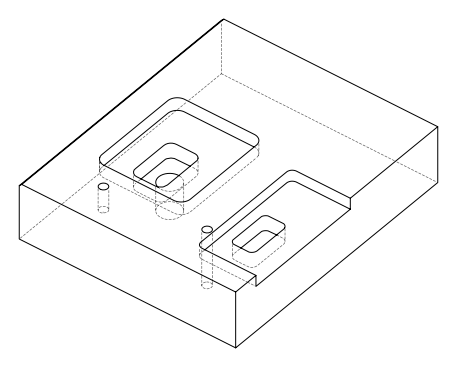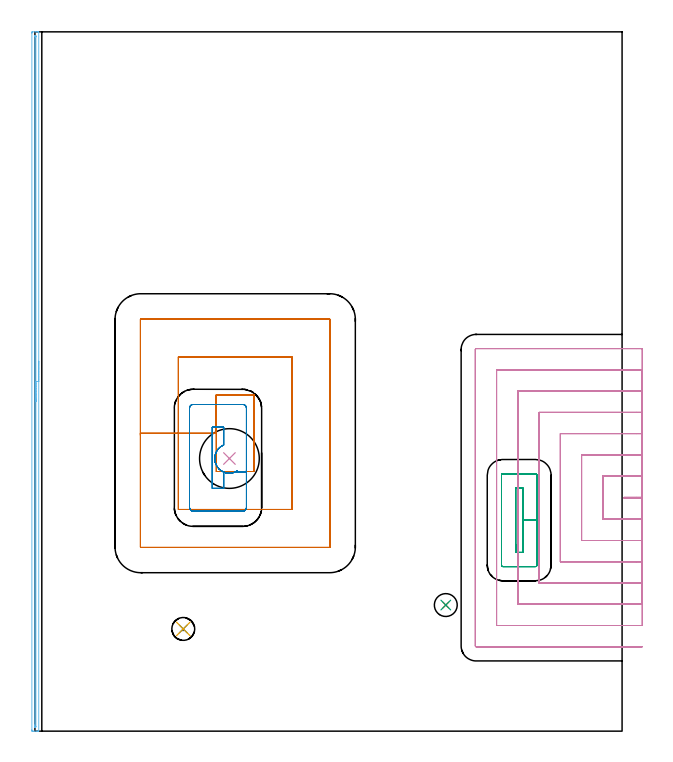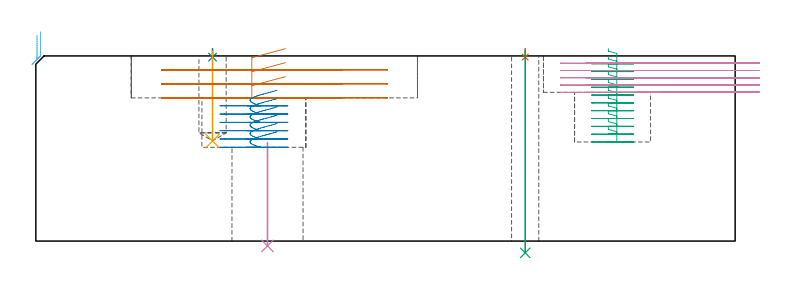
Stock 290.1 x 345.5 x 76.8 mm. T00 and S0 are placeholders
(PLAN: 10 operations, 7 tool changes, 44.9 min)
(1 SPOT_DRILL | STEP1HOLE | NXT0321_9005460120000 | 0.03 min | 1 mm3)
(2 SPOT_DRILL_1 | STEP1POCKET | NXT0321_9005460120000 | 0.03 min | 1 mm3)
(3 DRILL_THROUGH_HOLE_INTO_CENTER | STEP1HOLE | UGT0301_508 | 0.34 min | 7680 mm3)
(4 INDEXABLE_INSERT_DRILL_THROUGH_HOLE_FROM_SOLID | STEP1HOLE_1 | NXT0302_030 | 0.18 min | 52460 mm3)
(5 DRILL_BLIND_HOLE_INTO_CENTER | STEP1POCKET | UGT0301_508 | 0.15 min | 3304 mm3)
(6 AREA_MILL | FG_CHAMFER_SURFACE | UGT0205_001 | 5.67 min | 2001 mm3)
(7 MILL_RECTANGULAR_POCKET | POCKET_RECTANGULAR_STRAIGHT | UGT0201_107 | Follow Part, ap 6.25, ae 75% | 5.39 min | 270357 mm3)
(8 MILL_RECTANGULAR_POCKET_1 | POCKET_RECTANGULAR_STRAIGHT_1 | UGT0201_133 | Follow Part, ap 3.75, ae 75% | 3.36 min | 44301 mm3)
(9 MILL_RECTANGULAR_POCKET_2 | POCKET_RECTANGULAR_STRAIGHT_2 | UGT0201_132 | Follow Part, ap 3.5, ae 75% | 5.58 min | 65557 mm3)
(10 MILL_SLOT | SLOT_PARTIAL_RECTANGULAR | UGT0201_132 | Follow Part, ap 3.5, ae 75% | 24.13 min | 165567 mm3)
(TOOL NXT0321_9005460120000 | NC Spot Drill, 142deg, 12mm, Carbide, Uncoated | D12 PA142 FL30 Z2)
(TOOL UGT0301_508 | Carbide Drill 11.3 mm | D11.3 PA118 FL94 Z2)
(TOOL NXT0302_030 | Index. Insert Drill 29.5mm [880-D2950L32-03] | D29.5 PA176 FL89 Z2)
(TOOL UGT0205_001 | Chamfer Mill 20 x 3 x 45 deg. | D20 FL50 Z2)
(TOOL UGT0201_107 | End Mill 25 mm | D25 FL25 Z2)
(TOOL UGT0201_133 | Carbide End Mill 15.0 | D15 FL30 Z4)
(TOOL UGT0201_132 | Carbide End Mill 14.0 | D14 FL30 Z4)
(OP 1 SPOT_DRILL)
G17 G21 G94 G90
T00 M6
G54
G17 G0 G90 X203. Y62.3 S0 M3
G43 Z86.8 H0
G94 G81 G98 Z76.314 F250. R79.8
G80
M5
M2
(OP 2 SPOT_DRILL_1)
G17 G21 G94 G90
T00 M6
G54
G17 G0 G90 X73.3 Y50.5 S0 M3
G43 Z86.8 H0
G94 G81 G98 Z76.309 F250. R79.8
G80
M5
M2
(OP 3 DRILL_THROUGH_HOLE_INTO_CENTER)
G17 G21 G94 G90
T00 M6
G54
G17 G0 G90 X203. Y62.3 S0 M3
G43 Z86.8 H0
G94 G73 G98 Z-4.895 F250. Q10.212 R78.8
G80
M5
M2
(OP 4 INDEXABLE_INSERT_DRILL_THROUGH_HOLE_FROM_SOLID)
G17 G21 G94 G90
T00 M6
G54
G17 G0 G90 X96.1 Y134.7 S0 M3
G43 Z86.8 H1
G94 G81 G98 Z-2.015 F250. R40.9
G80
M5
M2
(OP 5 DRILL_BLIND_HOLE_INTO_CENTER)
G17 G21 G94 G90
T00 M6
G54
G17 G0 G90 X73.3 Y50.5 S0 M3
G43 Z86.8 H0
G94 G81 G98 Z41.5 F250. R78.8
G80
M5
M2
(OP 6 AREA_MILL)
G17 G21 G94 G90
T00 M6
G54
G17 G0 G90 X1.9 Y182.75 S1061 M3
G43 Z86.8 H0
G94 G1 Y182.712 Z85.928 F250.
Y182.598 Z85.063
Y182.409 Z84.212
Y182.147 Z83.38
Y181.813 Z82.574
Y181.41 Z81.8
Y180.941 Z81.064
Y180.41 Z80.372
Y179.821 Z79.729
Y179.178 Z79.139
Y178.486 Z78.608
Y177.75 Z78.14
Y176.976 Z77.737
Y176.17 Z77.403
Y175.338 Z77.141
Y174.486 Z76.952
Y173.622 Z76.838
Y172.75 Z76.8
Y0.182
X1.898 Y0.01 Z76.789
X1.745 Y0.002 Z76.638
X1.587 Y0. Z76.486
X1.352 Z76.252
X0.638 Z75.533
X-0.595 Z74.302
X-1.115 Y0.001 Z73.779
X-1.342 Y0.004 Z73.553
X-1.492 Y0.01 Z73.404
X-1.496 Y0.24 Z73.401
X-1.5 Y0.629 Z73.4
X-1.499 Y344.871 Z73.401
X-1.496 Y345.26
X-1.491 Y345.49 Z73.404
X-1.115 Y345.5 Z73.779
X0.282 Z75.178
X0.638 Z75.533
X1.352 Z76.252
X1.587 Z76.486
X1.745 Y345.498 Z76.638
X1.897 Y345.49 Z76.789
X1.9 Y345.318 Z76.8
Y172.75
X0.486 Z75.386
X0.485 Y2.417 Z75.385
X0.484 Y2.344 Z75.384
X0.479 Y2.021 Z75.379
X0.166 Y2.005 Z75.066
X-0.018 Y2.006 Z74.882
X-0.052 Y2.009 Z74.848
X-0.079 Y2.015 Z74.821
X-0.08 Y2.058 Z74.82
X-0.084 Y2.26 Z74.816
X-0.085 Y2.417 Z74.815
X-0.086 Y3. Z74.814
X-0.085 Y343.374 Z74.815
X-0.084 Y343.447 Z74.816
X-0.081 Y343.482 Z74.819
X-0.078 Y343.49 Z74.822
X-0.072 Y343.493 Z74.828
X-0.005 Y343.497 Z74.895
X0.23 Y343.499 Z75.13
X0.418 Y343.495 Z75.318
X0.452 Y343.491 Z75.352
X0.479 Y343.485 Z75.379
X0.48 Y343.442 Z75.38
X0.484 Y343.24 Z75.384
X0.485 Y343.083 Z75.385
X0.486 Y342.927 Z75.386
Y172.75
Y171.878 Z75.424
Y171.013 Z75.538
Y170.162 Z75.726
Y169.33 Z75.989
Y168.524 Z76.323
Y167.75 Z76.725
Y167.014 Z77.194
Y166.322 Z77.725
Y165.679 Z78.315
Y165.09 Z78.958
Y164.558 Z79.65
Y164.09 Z80.386
Y163.687 Z81.16
Y163.353 Z81.966
Y163.091 Z82.798
Y162.902 Z83.649
Y162.788 Z84.514
Y162.75 Z85.386
G0 Z86.8
M5
M2
(OP 7 MILL_RECTANGULAR_POCKET)
G17 G21 G94 G90
T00 M6
G54
G17 G0 G90 X103.542 Y166.1 S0 M3
G43 Z86.8 H0
Z79.8
G94 G1 X89.6 Z76.064 F250.
Y147.2 Z71.
Y128.3 F500.
X108.3
Y166.1
X89.6
Y147.2
X70.85
Y109.55
X127.05
Y184.85
X70.85
Y147.2
X52.1
Y91.
G3 X52.3 Y90.8 R0.2
G1 X145.6
G3 X145.8 Y91. R0.2
G1 Y203.4
G3 X145.6 Y203.6 R0.2
G1 X52.3
G3 X52.1 Y203.4 R0.2
G1 Y147.2
Y146.2
G0 X103.542 Y166.1 Z74.
G1 X89.6 Z70.264 F250.
Y147.2 Z65.2
Y128.3 F500.
X108.3
Y166.1
X89.6
Y147.2
X70.85
Y109.55
X127.05
Y184.85
X70.85
Y147.2
X52.1
Y91.
G3 X52.3 Y90.8 R0.2
G1 X145.6
G3 X145.8 Y91. R0.2
G1 Y203.4
G3 X145.6 Y203.6 R0.2
G1 X52.3
G3 X52.1 Y203.4 R0.2
G1 Y147.2
Y146.2
G0 X103.542 Y166.1 Z68.2
G1 X89.6 Z64.464 F250.
Y147.2 Z59.4
Y128.3 F500.
X108.3
Y166.1
X89.6
Y147.2
X70.85
Y109.55
X127.05
Y184.85
X70.85
Y147.2
X52.1
Y91.
G3 X52.3 Y90.8 R0.2
G1 X145.6
G3 X145.8 Y91. R0.2
G1 Y203.4
G3 X145.6 Y203.6 R0.2
G1 X52.3
G3 X52.1 Y203.4 R0.2
G1 Y147.2
Y146.2
G0 Z86.8
M5
M2
(OP 8 MILL_RECTANGULAR_POCKET_1)
G17 G21 G94 G90
T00 M6
G54
G17 G0 G90 X100.078 Y128.649 S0 M3
G43 Z86.8 H0
Z62.573
G94 G1 X99.399 Y128.239 Z62.36 F250.
X98.447 Y127.835 Z62.083
X97.447 Y127.571 Z61.806
X96.42 Y127.451 Z61.529
X95.387 Y127.479 Z61.252
X94.367 Y127.653 Z60.975
X94.002 Y127.762 Z60.873
X93.639 Y127.872 Z60.771
X92.944 Y128.163 Z60.569
X92.284 Y128.525 Z60.368
X91.972 Y128.742 Z60.266
X91.659 Y128.96 Z60.164
X90.912 Y129.629 Z59.895
X90.263 Y130.394 Z59.626
X89.726 Y131.241 Z59.357
X89.311 Y132.154 Z59.089
X89.024 Y133.115 Z58.82
X88.873 Y134.107 Z58.551
X88.859 Y135.109 Z58.282
X88.983 Y136.105 Z58.014
X89.243 Y137.074 Z57.745
X89.385 Y137.427 Z57.643
X89.53 Y137.78 Z57.54
X90.006 Y138.635 Z57.278
X90.592 Y139.418 Z57.016
X91.279 Y140.116 Z56.754
X92.052 Y140.715 Z56.492
X92.899 Y141.205 Z56.229
X93.25 Y141.355 Z56.127
Y150.15 F500.
X87.65
Y119.95
X93.25
Y128.035
G3 X94.002 Y127.762 R7.207
X98.94 Y128.035 R7.255
G1 X104.5
Y159.6
G3 X102.7 Y161.4 R1.8
G1 X78.2
G3 X76.4 Y159.6 R1.8
G1 Y110.5
G3 X78.2 Y108.7 R1.8
G1 X102.7
G3 X104.5 Y110.5 R1.8
G1 Y128.035
Y129.035
G0 X100.078 Y128.648 Z59.127
G1 X99.367 Y128.223 Z58.905 F250.
X99.019 Y128.069 Z58.803
X98.67 Y127.916 Z58.701
X97.643 Y127.611 Z58.414
X96.584 Y127.461 Z58.127
X95.513 Y127.467 Z57.84
X94.455 Y127.632 Z57.554
X94.089 Y127.737 Z57.452
X93.722 Y127.843 Z57.349
X92.986 Y128.145 Z57.136
X92.286 Y128.525 Z56.923
X91.972 Y128.742 Z56.82
X91.659 Y128.96 Z56.718
X90.912 Y129.629 Z56.449
X90.263 Y130.394 Z56.181
X89.726 Y131.241 Z55.912
X89.311 Y132.154 Z55.643
X89.024 Y133.115 Z55.374
X88.873 Y134.107 Z55.106
X88.859 Y135.109 Z54.837
X88.983 Y136.105 Z54.568
X89.243 Y137.074 Z54.299
X89.385 Y137.427 Z54.197
X89.53 Y137.78 Z54.095
X90.006 Y138.635 Z53.833
X90.592 Y139.418 Z53.571
X91.279 Y140.116 Z53.308
X92.052 Y140.715 Z53.046
X92.899 Y141.205 Z52.784
X93.25 Y141.355 Z52.682
Y150.15 F500.
X87.65
Y119.95
X93.25
Y128.036
G3 X94.089 Y127.737 R7.285
X98.943 Y128.036 R7.255
G1 X104.5
Y159.6
G3 X102.7 Y161.4 R1.8
G1 X78.2
G3 X76.4 Y159.6 R1.8
G1 Y110.5
G3 X78.2 Y108.7 R1.8
G1 X102.7
G3 X104.5 Y110.5 R1.8
G1 Y128.036
Y129.036
G0 X100.077 Y128.649 Z55.682
G1 X99.393 Y128.236 Z55.468 F250.
X98.44 Y127.833 Z55.19
X97.439 Y127.569 Z54.913
X96.411 Y127.45 Z54.636
X95.376 Y127.478 Z54.358
X95. Y127.536 Z54.256
X94.622 Y127.594 Z54.154
X93.809 Y127.813 Z53.928
X93.027 Y128.125 Z53.703
X92.286 Y128.525 Z53.477
X91.563 Y129.036 Z53.24
X91.279 Y129.291 Z53.138
X90.995 Y129.545 Z53.035
X90.325 Y130.312 Z52.763
X89.768 Y131.164 Z52.49
X89.336 Y132.086 Z52.217
X89.037 Y133.06 Z51.944
X88.876 Y134.065 Z51.671
X88.857 Y135.083 Z51.398
X88.981 Y136.094 Z51.126
X89.244 Y137.077 Z50.853
X89.387 Y137.431 Z50.751
X89.532 Y137.784 Z50.648
X90.008 Y138.638 Z50.386
X90.594 Y139.42 Z50.124
X91.28 Y140.117 Z49.862
X92.053 Y140.715 Z49.601
X92.899 Y141.205 Z49.339
X93.25 Y141.355 Z49.236
Y150.15 F500.
X87.65
Y119.95
X93.25
Y128.036
G3 X95. Y127.536 R7.285
X98.943 Y128.036 R7.259
G1 X104.5
Y159.6
G3 X102.7 Y161.4 R1.8
G1 X78.2
G3 X76.4 Y159.6 R1.8
G1 Y110.5
G3 X78.2 Y108.7 R1.8
G1 X102.7
G3 X104.5 Y110.5 R1.8
G1 Y128.036
Y129.036
G0 X100.078 Y128.648 Z52.236
G1 X99.367 Y128.223 Z52.014 F250.
X99.019 Y128.069 Z51.912
X98.67 Y127.916 Z51.81
X97.643 Y127.611 Z51.523
X96.584 Y127.461 Z51.236
X95.513 Y127.467 Z50.95
X94.455 Y127.632 Z50.663
X94.089 Y127.737 Z50.561
X93.722 Y127.843 Z50.458
X93.006 Y128.135 Z50.251
X92.325 Y128.501 Z50.044
X91.578 Y129.024 Z49.799
X91.293 Y129.278 Z49.697
X91.008 Y129.532 Z49.595
X90.335 Y130.299 Z49.322
X89.775 Y131.152 Z49.048
X89.34 Y132.075 Z48.775
X89.039 Y133.05 Z48.501
X88.877 Y134.058 Z48.228
X88.857 Y135.078 Z47.954
X88.98 Y136.091 Z47.681
X89.244 Y137.077 Z47.407
X89.387 Y137.431 Z47.305
X89.532 Y137.784 Z47.203
X90.008 Y138.638 Z46.941
X90.594 Y139.42 Z46.679
X91.28 Y140.117 Z46.417
X92.053 Y140.715 Z46.155
X92.899 Y141.205 Z45.893
X93.25 Y141.355 Z45.791
Y150.15 F500.
X87.65
Y119.95
X93.25
Y128.036
G3 X94.089 Y127.737 R7.285
X98.943 Y128.036 R7.255
G1 X104.5
Y159.6
G3 X102.7 Y161.4 R1.8
G1 X78.2
G3 X76.4 Y159.6 R1.8
G1 Y110.5
G3 X78.2 Y108.7 R1.8
G1 X102.7
G3 X104.5 Y110.5 R1.8
G1 Y128.036
Y129.036
G0 X100.079 Y128.646 Z48.791
G1 X99.426 Y128.253 Z48.587 F250.
X98.557 Y127.874 Z48.333
X97.646 Y127.612 Z48.079
X96.709 Y127.47 Z47.825
X95.761 Y127.452 Z47.571
X94.819 Y127.557 Z47.317
X94.448 Y127.644 Z47.215
X94.077 Y127.73 Z47.113
X93.185 Y128.054 Z46.858
X92.342 Y128.49 Z46.604
X91.578 Y129.024 Z46.354
X91.293 Y129.278 Z46.252
X91.008 Y129.532 Z46.15
X90.335 Y130.298 Z45.876
X89.776 Y131.151 Z45.603
X89.341 Y132.074 Z45.33
X89.039 Y133.048 Z45.056
X88.877 Y134.055 Z44.783
X88.857 Y135.075 Z44.51
X88.98 Y136.088 Z44.236
X89.243 Y137.074 Z43.963
X89.385 Y137.427 Z43.861
X89.53 Y137.78 Z43.759
X90.006 Y138.635 Z43.496
X90.592 Y139.418 Z43.234
X91.279 Y140.116 Z42.972
X92.052 Y140.715 Z42.71
X92.899 Y141.205 Z42.448
X93.25 Y141.355 Z42.345
Y150.15 F500.
X87.65
Y119.95
X93.25
Y128.036
G3 X94.448 Y127.644 R7.253
X98.942 Y128.036 R7.255
G1 X104.5
Y159.6
G3 X102.7 Y161.4 R1.8
G1 X78.2
G3 X76.4 Y159.6 R1.8
G1 Y110.5
G3 X78.2 Y108.7 R1.8
G1 X102.7
G3 X104.5 Y110.5 R1.8
G1 Y128.036
Y129.036
G0 X100.08 Y128.643 Z45.345
G1 X99.381 Y128.229 Z45.128 F250.
X98.513 Y127.858 Z44.875
X97.603 Y127.602 Z44.622
X97.227 Y127.542 Z44.519
X96.85 Y127.483 Z44.417
X96.292 Y127.446 Z44.267
X95.732 Y127.453 Z44.117
X95.353 Y127.492 Z44.015
X94.974 Y127.531 Z43.913
X94.036 Y127.742 Z43.656
X93.135 Y128.075 Z43.398
X92.286 Y128.525 Z43.141
X91.582 Y129.021 Z42.91
X91.297 Y129.274 Z42.808
X91.012 Y129.528 Z42.706
X90.338 Y130.295 Z42.432
X89.777 Y131.148 Z42.158
X89.342 Y132.072 Z41.885
X89.04 Y133.048 Z41.611
X88.877 Y134.056 Z41.337
X88.857 Y135.077 Z41.064
X88.98 Y136.091 Z40.79
X89.244 Y137.078 Z40.516
X89.387 Y137.432 Z40.414
X89.532 Y137.785 Z40.312
X90.008 Y138.638 Z40.05
X90.594 Y139.421 Z39.788
X91.28 Y140.117 Z39.526
X92.053 Y140.716 Z39.264
X92.899 Y141.205 Z39.002
X93.25 Y141.355 Z38.9
Y150.15 F500.
X87.65
Y119.95
X93.25
Y128.036
G3 X95.353 Y127.492 R7.253
X97.227 Y127.542 R7.242
X98.943 Y128.036 R7.257
G1 X104.5
Y159.6
G3 X102.7 Y161.4 R1.8
G1 X78.2
G3 X76.4 Y159.6 R1.8
G1 Y110.5
G3 X78.2 Y108.7 R1.8
G1 X102.7
G3 X104.5 Y110.5 R1.8
G1 Y128.036
Y129.036
G0 Z86.8
M5
M2
(OP 9 MILL_RECTANGULAR_POCKET_2)
G17 G21 G94 G90
T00 M6
G54
G17 G0 G90 X237.5 Y92.158 S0 M3
G43 Z86.8 H0
Z79.8
G94 G1 Y88.3 Z78.766 F250.
X241. Z77.828
Y104.25 Z73.554
Y120.2 F500.
X237.5
Y88.3
X241.
Y104.25
X248.
Y126.5
G3 X247.3 Y127.2 R0.7
G1 X231.2
G3 X230.5 Y126.5 R0.7
G1 Y82.
G3 X231.2 Y81.3 R0.7
G1 X247.3
G3 X248. Y82. R0.7
G1 Y104.25
Y105.25
G0 X237.5 Y92.158 Z76.554
G1 Y88.3 Z75.521 F250.
X241. Z74.583
Y104.25 Z70.309
Y120.2 F500.
X237.5
Y88.3
X241.
Y104.25
X248.
Y126.5
G3 X247.3 Y127.2 R0.7
G1 X231.2
G3 X230.5 Y126.5 R0.7
G1 Y82.
G3 X231.2 Y81.3 R0.7
G1 X247.3
G3 X248. Y82. R0.7
G1 Y104.25
Y105.25
G0 X237.5 Y92.158 Z73.309
G1 Y88.3 Z72.275 F250.
X241. Z71.337
Y104.25 Z67.064
Y120.2 F500.
X237.5
Y88.3
X241.
Y104.25
X248.
Y126.5
G3 X247.3 Y127.2 R0.7
G1 X231.2
G3 X230.5 Y126.5 R0.7
G1 Y82.
G3 X231.2 Y81.3 R0.7
G1 X247.3
G3 X248. Y82. R0.7
G1 Y104.25
Y105.25
G0 X237.5 Y92.158 Z70.064
G1 Y88.3 Z69.03 F250.
X241. Z68.092
Y104.25 Z63.818
Y120.2 F500.
X237.5
Y88.3
X241.
Y104.25
X248.
Y126.5
G3 X247.3 Y127.2 R0.7
G1 X231.2
G3 X230.5 Y126.5 R0.7
G1 Y82.
G3 X231.2 Y81.3 R0.7
G1 X247.3
G3 X248. Y82. R0.7
G1 Y104.25
Y105.25
G0 X237.5 Y92.158 Z66.818
G1 Y88.3 Z65.784 F250.
X241. Z64.846
Y104.25 Z60.573
Y120.2 F500.
X237.5
Y88.3
X241.
Y104.25
X248.
Y126.5
G3 X247.3 Y127.2 R0.7
G1 X231.2
G3 X230.5 Y126.5 R0.7
G1 Y82.
G3 X231.2 Y81.3 R0.7
G1 X247.3
G3 X248. Y82. R0.7
G1 Y104.25
Y105.25
G0 X237.5 Y92.158 Z63.573
G1 Y88.3 Z62.539 F250.
X241. Z61.601
Y104.25 Z57.327
Y120.2 F500.
X237.5
Y88.3
X241.
Y104.25
X248.
Y126.5
G3 X247.3 Y127.2 R0.7
G1 X231.2
G3 X230.5 Y126.5 R0.7
G1 Y82.
G3 X231.2 Y81.3 R0.7
G1 X247.3
G3 X248. Y82. R0.7
G1 Y104.25
Y105.25
G0 X237.5 Y92.158 Z60.327
G1 Y88.3 Z59.293 F250.
X241. Z58.356
Y104.25 Z54.082
Y120.2 F500.
X237.5
Y88.3
X241.
Y104.25
X248.
Y126.5
G3 X247.3 Y127.2 R0.7
G1 X231.2
G3 X230.5 Y126.5 R0.7
G1 Y82.
G3 X231.2 Y81.3 R0.7
G1 X247.3
G3 X248. Y82. R0.7
G1 Y104.25
Y105.25
G0 X237.5 Y92.158 Z57.082
G1 Y88.3 Z56.048 F250.
X241. Z55.11
Y104.25 Z50.836
Y120.2 F500.
X237.5
Y88.3
X241.
Y104.25
X248.
Y126.5
G3 X247.3 Y127.2 R0.7
G1 X231.2
G3 X230.5 Y126.5 R0.7
G1 Y82.
G3 X231.2 Y81.3 R0.7
G1 X247.3
G3 X248. Y82. R0.7
G1 Y104.25
Y105.25
G0 X237.5 Y92.158 Z53.836
G1 Y88.3 Z52.803 F250.
X241. Z51.865
Y104.25 Z47.591
Y120.2 F500.
X237.5
Y88.3
X241.
Y104.25
X248.
Y126.5
G3 X247.3 Y127.2 R0.7
G1 X231.2
G3 X230.5 Y126.5 R0.7
G1 Y82.
G3 X231.2 Y81.3 R0.7
G1 X247.3
G3 X248. Y82. R0.7
G1 Y104.25
Y105.25
G0 X237.5 Y92.158 Z50.591
G1 Y88.3 Z49.557 F250.
X241. Z48.619
Y104.25 Z44.345
Y120.2 F500.
X237.5
Y88.3
X241.
Y104.25
X248.
Y126.5
G3 X247.3 Y127.2 R0.7
G1 X231.2
G3 X230.5 Y126.5 R0.7
G1 Y82.
G3 X231.2 Y81.3 R0.7
G1 X247.3
G3 X248. Y82. R0.7
G1 Y104.25
Y105.25
G0 X237.5 Y92.158 Z47.345
G1 Y88.3 Z46.312 F250.
X241. Z45.374
Y104.25 Z41.1
Y120.2 F500.
X237.5
Y88.3
X241.
Y104.25
X248.
Y126.5
G3 X247.3 Y127.2 R0.7
G1 X231.2
G3 X230.5 Y126.5 R0.7
G1 Y82.
G3 X231.2 Y81.3 R0.7
G1 X247.3
G3 X248. Y82. R0.7
G1 Y104.25
Y105.25
G0 Z86.8
M5
M2
(OP 10 MILL_SLOT)
G17 G21 G94 G90
T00 M6
G54
G17 G0 G90 X300.1 Y115.5 S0 M3
G43 Z86.8 H0
Z73.78
G94 G1 X297.1 F250.
X291.1 F500.
Y115.2
X297.1
X300.1 F250.
Y126.
X297.1
X280.6 F500.
Y104.7
X297.1
X300.1 F250.
Y136.5
X297.1
X270.1 F500.
Y94.2
X297.1
X300.1 F250.
Y147.
X297.1
X259.6 F500.
Y83.7
X297.1
X300.1 F250.
Y157.5
X297.1
X249.1 F500.
Y73.2
X297.1
X300.1 F250.
Y168.
X297.1
X238.6 F500.
Y127.2
Y124.2 F250.
Y84.3 F500.
Y81.3 F250.
Y62.7 F500.
X297.1
X300.1 F250.
Y178.5
X297.1
X228.1 F500.
Y52.2
X297.1
X300.1 F250.
Y189.
X297.1
X218. F500.
G3 X217.6 Y188.6 R0.4
G1 Y42.1
G3 X218. Y41.7 R0.4
G1 X297.1
X300.1 F250.
G0 Y115.5 Z70.76
G1 X297.1
X291.1 F500.
Y115.2
X297.1
X300.1 F250.
Y126.
X297.1
X280.6 F500.
Y104.7
X297.1
X300.1 F250.
Y136.5
X297.1
X270.1 F500.
Y94.2
X297.1
X300.1 F250.
Y147.
X297.1
X259.6 F500.
Y83.7
X297.1
X300.1 F250.
Y157.5
X297.1
X249.1 F500.
Y73.2
X297.1
X300.1 F250.
Y168.
X297.1
X238.6 F500.
Y127.2
Y124.2 F250.
Y84.3 F500.
Y81.3 F250.
Y62.7 F500.
X297.1
X300.1 F250.
Y178.5
X297.1
X228.1 F500.
Y52.2
X297.1
X300.1 F250.
Y189.
X297.1
X218. F500.
G3 X217.6 Y188.6 R0.4
G1 Y42.1
G3 X218. Y41.7 R0.4
G1 X297.1
X300.1 F250.
G0 Y115.5 Z67.74
G1 X297.1
X291.1 F500.
Y115.2
X297.1
X300.1 F250.
Y126.
X297.1
X280.6 F500.
Y104.7
X297.1
X300.1 F250.
Y136.5
X297.1
X270.1 F500.
Y94.2
X297.1
X300.1 F250.
Y147.
X297.1
X259.6 F500.
Y83.7
X297.1
X300.1 F250.
Y157.5
X297.1
X249.1 F500.
Y73.2
X297.1
X300.1 F250.
Y168.
X297.1
X238.6 F500.
Y127.2
Y124.2 F250.
Y84.3 F500.
Y81.3 F250.
Y62.7 F500.
X297.1
X300.1 F250.
Y178.5
X297.1
X228.1 F500.
Y52.2
X297.1
X300.1 F250.
Y189.
X297.1
X218. F500.
G3 X217.6 Y188.6 R0.4
G1 Y42.1
G3 X218. Y41.7 R0.4
G1 X297.1
X300.1 F250.
G0 Y115.5 Z64.72
G1 X297.1
X291.1 F500.
Y115.2
X297.1
X300.1 F250.
Y126.
X297.1
X280.6 F500.
Y104.7
X297.1
X300.1 F250.
Y136.5
X297.1
X270.1 F500.
Y94.2
X297.1
X300.1 F250.
Y147.
X297.1
X259.6 F500.
Y83.7
X297.1
X300.1 F250.
Y157.5
X297.1
X249.1 F500.
Y73.2
X297.1
X300.1 F250.
Y168.
X297.1
X238.6 F500.
Y127.2
Y124.2 F250.
Y84.3 F500.
Y81.3 F250.
Y62.7 F500.
X297.1
X300.1 F250.
Y178.5
X297.1
X228.1 F500.
Y52.2
X297.1
X300.1 F250.
Y189.
X297.1
X218. F500.
G3 X217.6 Y188.6 R0.4
G1 Y42.1
G3 X218. Y41.7 R0.4
G1 X297.1
X300.1 F250.
G0 Y115.5 Z61.7
G1 X297.1
X291.1 F500.
Y115.2
X297.1
X300.1 F250.
Y126.
X297.1
X280.6 F500.
Y104.7
X297.1
X300.1 F250.
Y136.5
X297.1
X270.1 F500.
Y94.2
X297.1
X300.1 F250.
Y147.
X297.1
X259.6 F500.
Y83.7
X297.1
X300.1 F250.
Y157.5
X297.1
X249.1 F500.
Y73.2
X297.1
X300.1 F250.
Y168.
X297.1
X238.6 F500.
Y127.2
Y124.2 F250.
Y84.3 F500.
Y81.3 F250.
Y62.7 F500.
X297.1
X300.1 F250.
Y178.5
X297.1
X228.1 F500.
Y52.2
X297.1
X300.1 F250.
Y189.
X297.1
X218. F500.
G3 X217.6 Y188.6 R0.4
G1 Y42.1
G3 X218. Y41.7 R0.4
G1 X297.1
X300.1 F250.
G0 Z86.8
M5
M2
